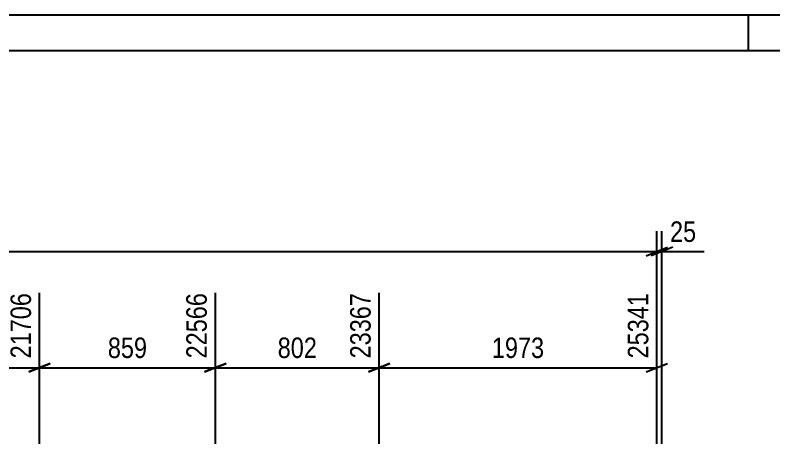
# Model space of a CAD drawing. Header units: millimetres. Extents: x -82 to 1107, y -546 to 295.
# Drawn here: x 584.6 to 690.6, y 236.2 to 295.3 of the extents above; entities that cross this region are included whole.
import ezdxf

# ---------------------------------------------------------------- set-up
doc = ezdxf.new("R2010")
doc.units = ezdxf.units.MM
doc.styles.add('Arial Narrow', font='ARIALN.TTF', dxfattribs={"height": 0.2})

# ---------------------------------------------------------------- blocks, each defined once
blk = doc.blocks.new('Unknown-761553693-1133')
at = {"color": 5, "linetype": 'Continuous'}
for p, q in [((1107.04, 295.27), (-81.96, 295.27)), ((687.04, 290.27), (687.04, 295.27)), ((1102.04, 290.27), (-76.96, 290.27))]:
    blk.add_line(p, q, dxfattribs=at)
blk = doc.blocks.new('StraightDimension-761553693-28628 - 3219')
at = {"color": 7, "linetype": 'Continuous'}
for p, q in [((635.46, 210.55), (635.46, 256.44)), ((674.26, 213.98), (674.26, 256.44)), ((636.96, 246.6), (633.96, 245.4)), ((635.46, 246), (674.26, 246)), ((672.76, 245.4), (675.76, 246.6))]:
    blk.add_line(p, q, dxfattribs=at)
at = {"color": 0}
blk.add_wipeout([(659.11, 246.75), (659.11, 250.95), (650.6, 250.95), (650.6, 246.75)], dxfattribs=at)
at = {"color": 3, "style": 'Arial Narrow'}
blk.add_text('1973', height=2.863, dxfattribs=at).set_placement((651.2, 247.35))
at = {"color": 0, "linetype": 'Continuous'}
blk.add_wipeout([(673.66, 257.04), (669.46, 257.04), (669.46, 246.7), (673.66, 246.7)], dxfattribs=at)
at = {"color": 3, "linetype": 'Continuous', "style": 'Arial Narrow'}
blk.add_text('25341', height=2.863, rotation=90.0002, dxfattribs=at).set_placement((673.06, 247.3))
blk = doc.blocks.new('StraightDimension-761553693-3817 - 3219')
at = {"color": 7, "linetype": 'Continuous'}
for p, q in [((674.26, 213.98), (674.26, 265.08)), ((0, 262.23), (674.26, 262.23)), ((672.76, 261.63), (675.76, 262.83))]:
    blk.add_line(p, q, dxfattribs=at)
blk = doc.blocks.new('StraightDimension-761553693-3848 - 3219')
at = {"color": 7, "linetype": 'Continuous'}
for p, q in [((674.26, 213.98), (674.26, 265.08)), ((674.97, 213.98), (674.97, 265.08)), ((672.76, 261.63), (675.76, 262.83)), ((676.47, 262.83), (673.47, 261.63)), ((674.26, 262.23), (674.97, 262.23)), ((674.97, 262.23), (680.88, 262.23)), ((674.97, 262.23), (680.88, 262.23))]:
    blk.add_line(p, q, dxfattribs=at)
at = {"color": 0}
blk.add_wipeout([(680.35, 262.98), (680.35, 267.18), (675.49, 267.18), (675.49, 262.98)], dxfattribs=at)
at = {"color": 3, "style": 'Arial Narrow'}
blk.add_text('25', height=2.863, dxfattribs=at).set_placement((676.09, 263.58))
blk = doc.blocks.new('StraightDimension-761553693-28629 - 3219')
at = {"color": 7, "linetype": 'Continuous'}
for p, q in [((612.56, 210.55), (612.56, 256.44)), ((635.46, 210.55), (635.46, 256.44)), ((614.06, 246.6), (611.06, 245.4)), ((612.56, 246), (635.46, 246)), ((633.96, 245.4), (636.96, 246.6))]:
    blk.add_line(p, q, dxfattribs=at)
at = {"color": 0}
blk.add_wipeout([(627.35, 246.75), (627.35, 250.95), (620.67, 250.95), (620.67, 246.75)], dxfattribs=at)
at = {"color": 3, "style": 'Arial Narrow'}
blk.add_text('802', height=2.863, dxfattribs=at).set_placement((621.27, 247.35))
at = {"color": 0, "linetype": 'Continuous'}
blk.add_wipeout([(634.86, 257.04), (630.66, 257.04), (630.66, 246.7), (634.86, 246.7)], dxfattribs=at)
at = {"color": 3, "linetype": 'Continuous', "style": 'Arial Narrow'}
blk.add_text('23367', height=2.863, rotation=90.0002, dxfattribs=at).set_placement((634.26, 247.3))
blk = doc.blocks.new('StraightDimension-761553693-28630 - 3219')
at = {"color": 7, "linetype": 'Continuous'}
for p, q in [((588, 210.55), (588, 256.44)), ((612.56, 210.55), (612.56, 256.44)), ((589.5, 246.6), (586.5, 245.4)), ((588, 246), (612.56, 246)), ((611.06, 245.4), (614.06, 246.6))]:
    blk.add_line(p, q, dxfattribs=at)
at = {"color": 0}
blk.add_wipeout([(603.62, 246.75), (603.62, 250.95), (596.94, 250.95), (596.94, 246.75)], dxfattribs=at)
at = {"color": 3, "style": 'Arial Narrow'}
blk.add_text('859', height=2.863, dxfattribs=at).set_placement((597.54, 247.35))
at = {"color": 0, "linetype": 'Continuous'}
blk.add_wipeout([(611.96, 257.04), (607.76, 257.04), (607.76, 246.7), (611.96, 246.7)], dxfattribs=at)
at = {"color": 3, "linetype": 'Continuous', "style": 'Arial Narrow'}
blk.add_text('22566', height=2.863, rotation=90.0002, dxfattribs=at).set_placement((611.36, 247.3))
blk = doc.blocks.new('StraightDimension-761553693-28631 - 3219')
at = {"color": 7, "linetype": 'Continuous'}
for p, q in [((588, 210.55), (588, 256.44)), ((463.91, 246), (588, 246)), ((586.5, 245.4), (589.5, 246.6))]:
    blk.add_line(p, q, dxfattribs=at)
at = {"color": 0, "linetype": 'Continuous'}
blk.add_wipeout([(587.4, 257.04), (583.2, 257.04), (583.2, 246.7), (587.4, 246.7)], dxfattribs=at)
at = {"color": 3, "linetype": 'Continuous', "style": 'Arial Narrow'}
blk.add_text('21706', height=2.863, rotation=90.0002, dxfattribs=at).set_placement((586.8, 247.3))

msp = doc.modelspace()

# ---------------------------------------------------------------- block references
msp.add_blockref('Unknown-761553693-1133', (0, 0))

# ---------------------------------------------------------------- next in the draw order: block references
msp.add_blockref('StraightDimension-761553693-28628 - 3219', (0, 0))

# ---------------------------------------------------------------- next in the draw order: block references
msp.add_blockref('StraightDimension-761553693-3817 - 3219', (0, 0))

# ---------------------------------------------------------------- next in the draw order: block references
for name in ['StraightDimension-761553693-3848 - 3219', 'StraightDimension-761553693-28629 - 3219']:
    msp.add_blockref(name, (0, 0))

# ---------------------------------------------------------------- next in the draw order: block references
msp.add_blockref('StraightDimension-761553693-28630 - 3219', (0, 0))

# ---------------------------------------------------------------- next in the draw order: block references
msp.add_blockref('StraightDimension-761553693-28631 - 3219', (0, 0))

doc.saveas('drawing.dxf')
